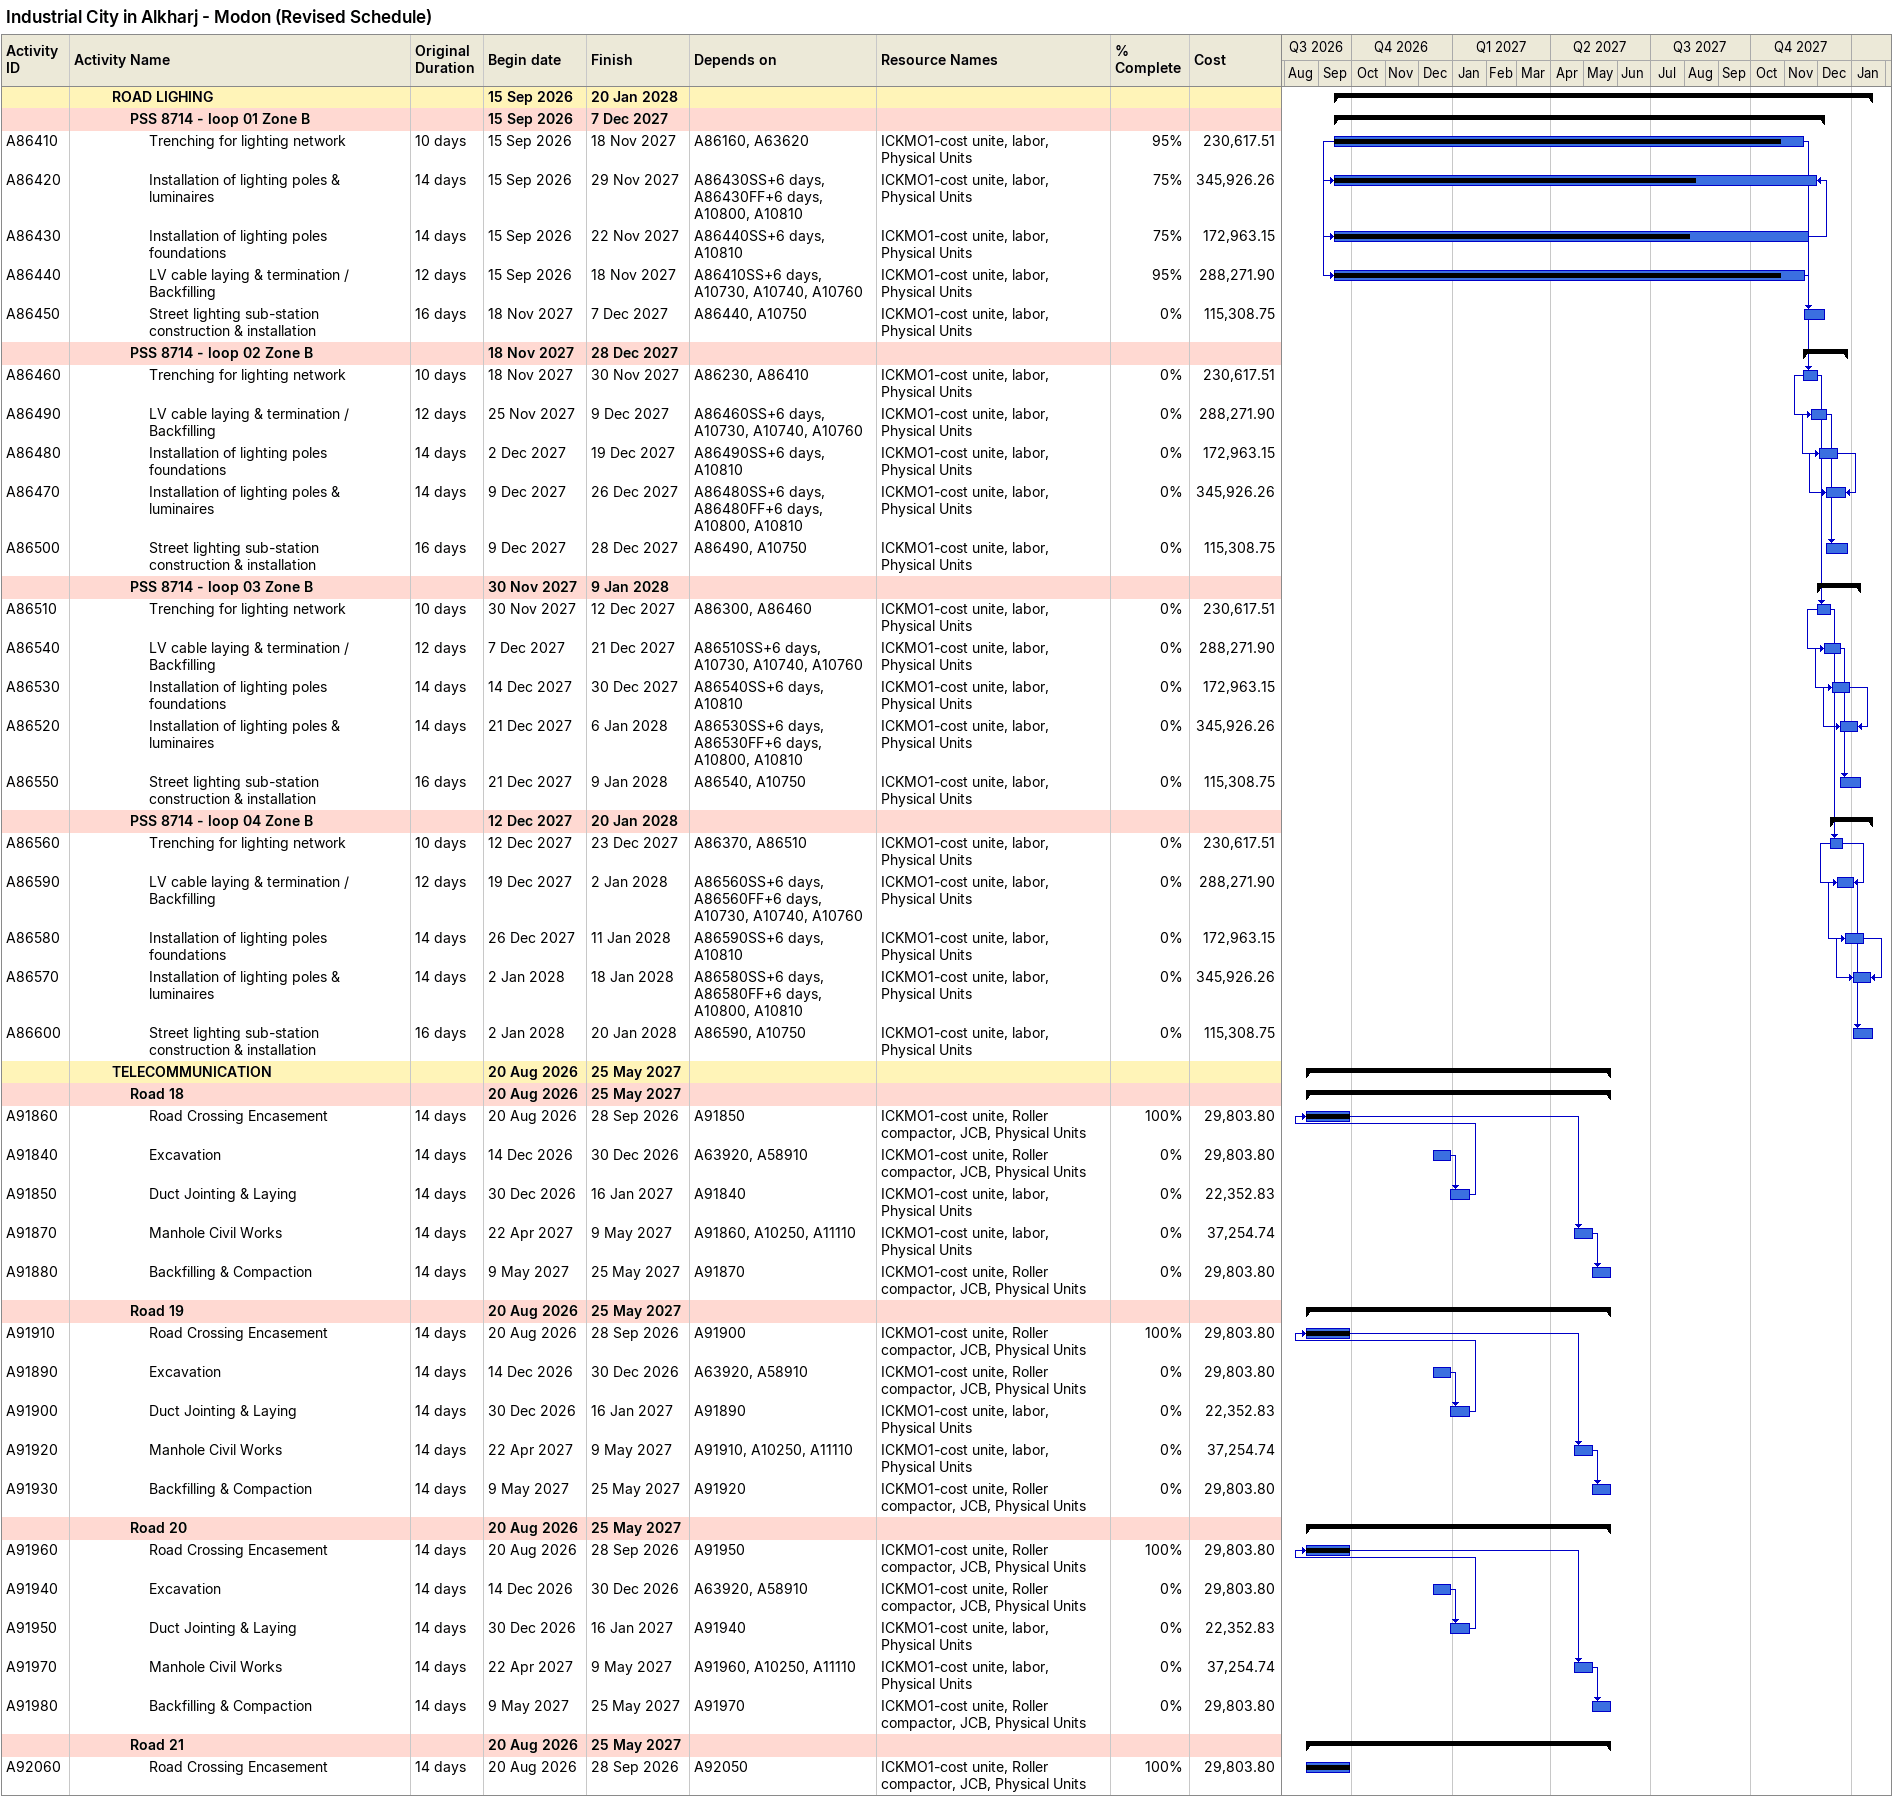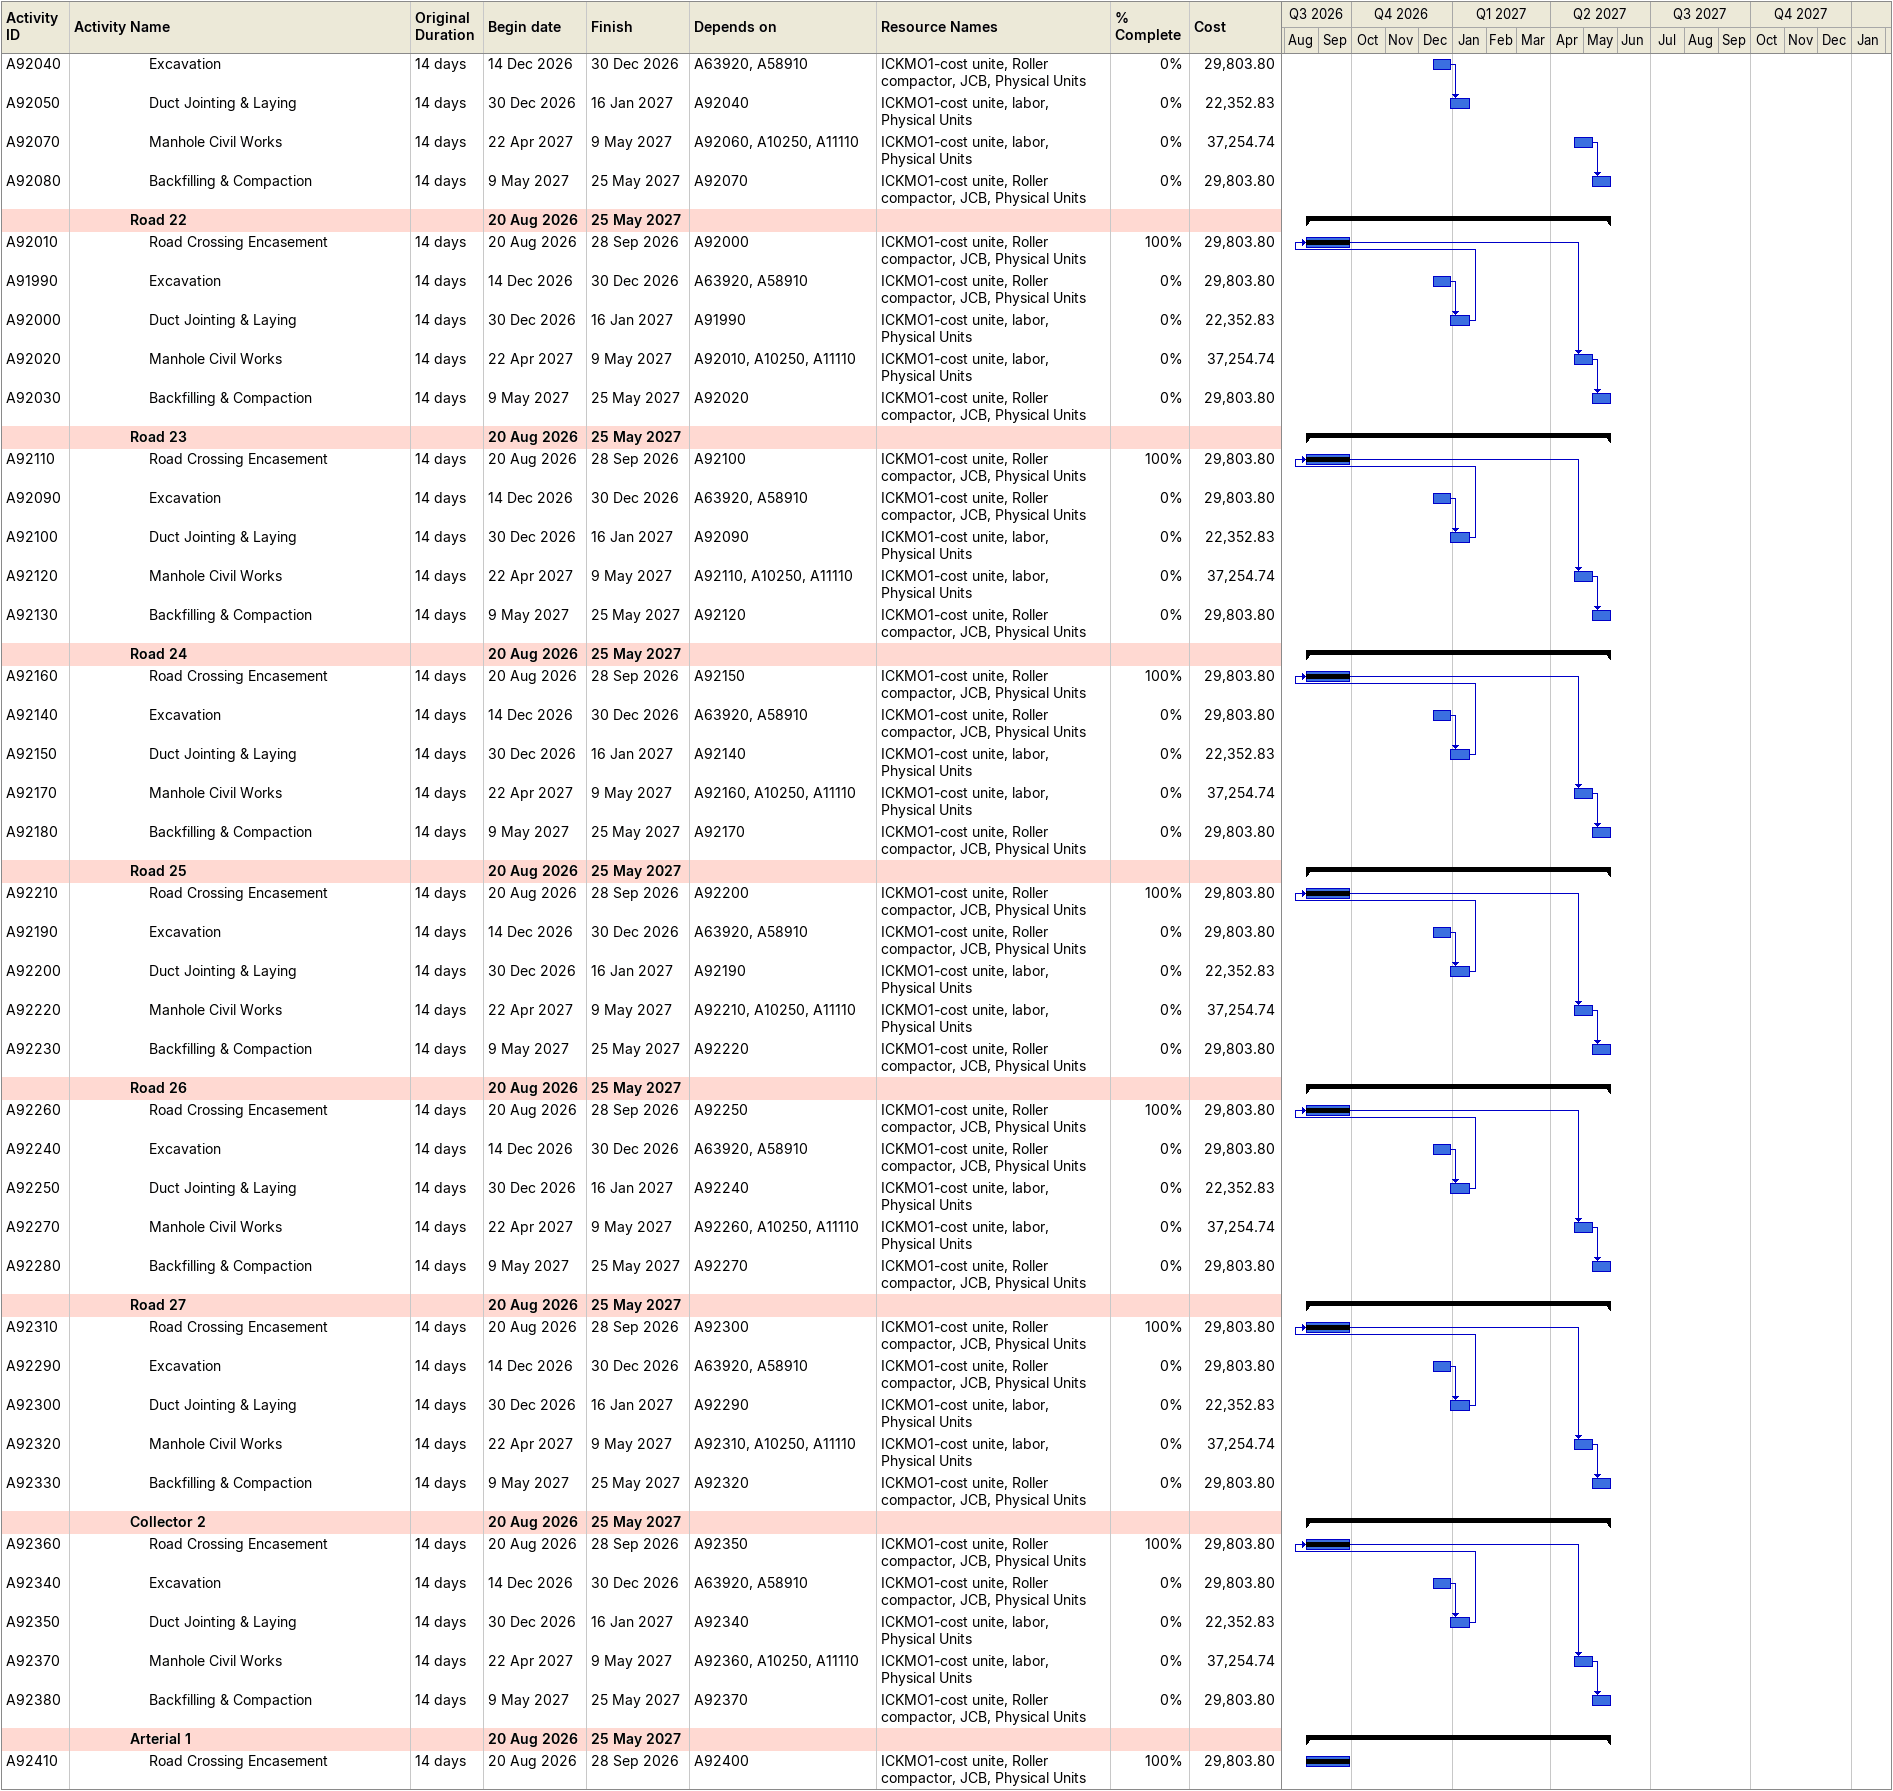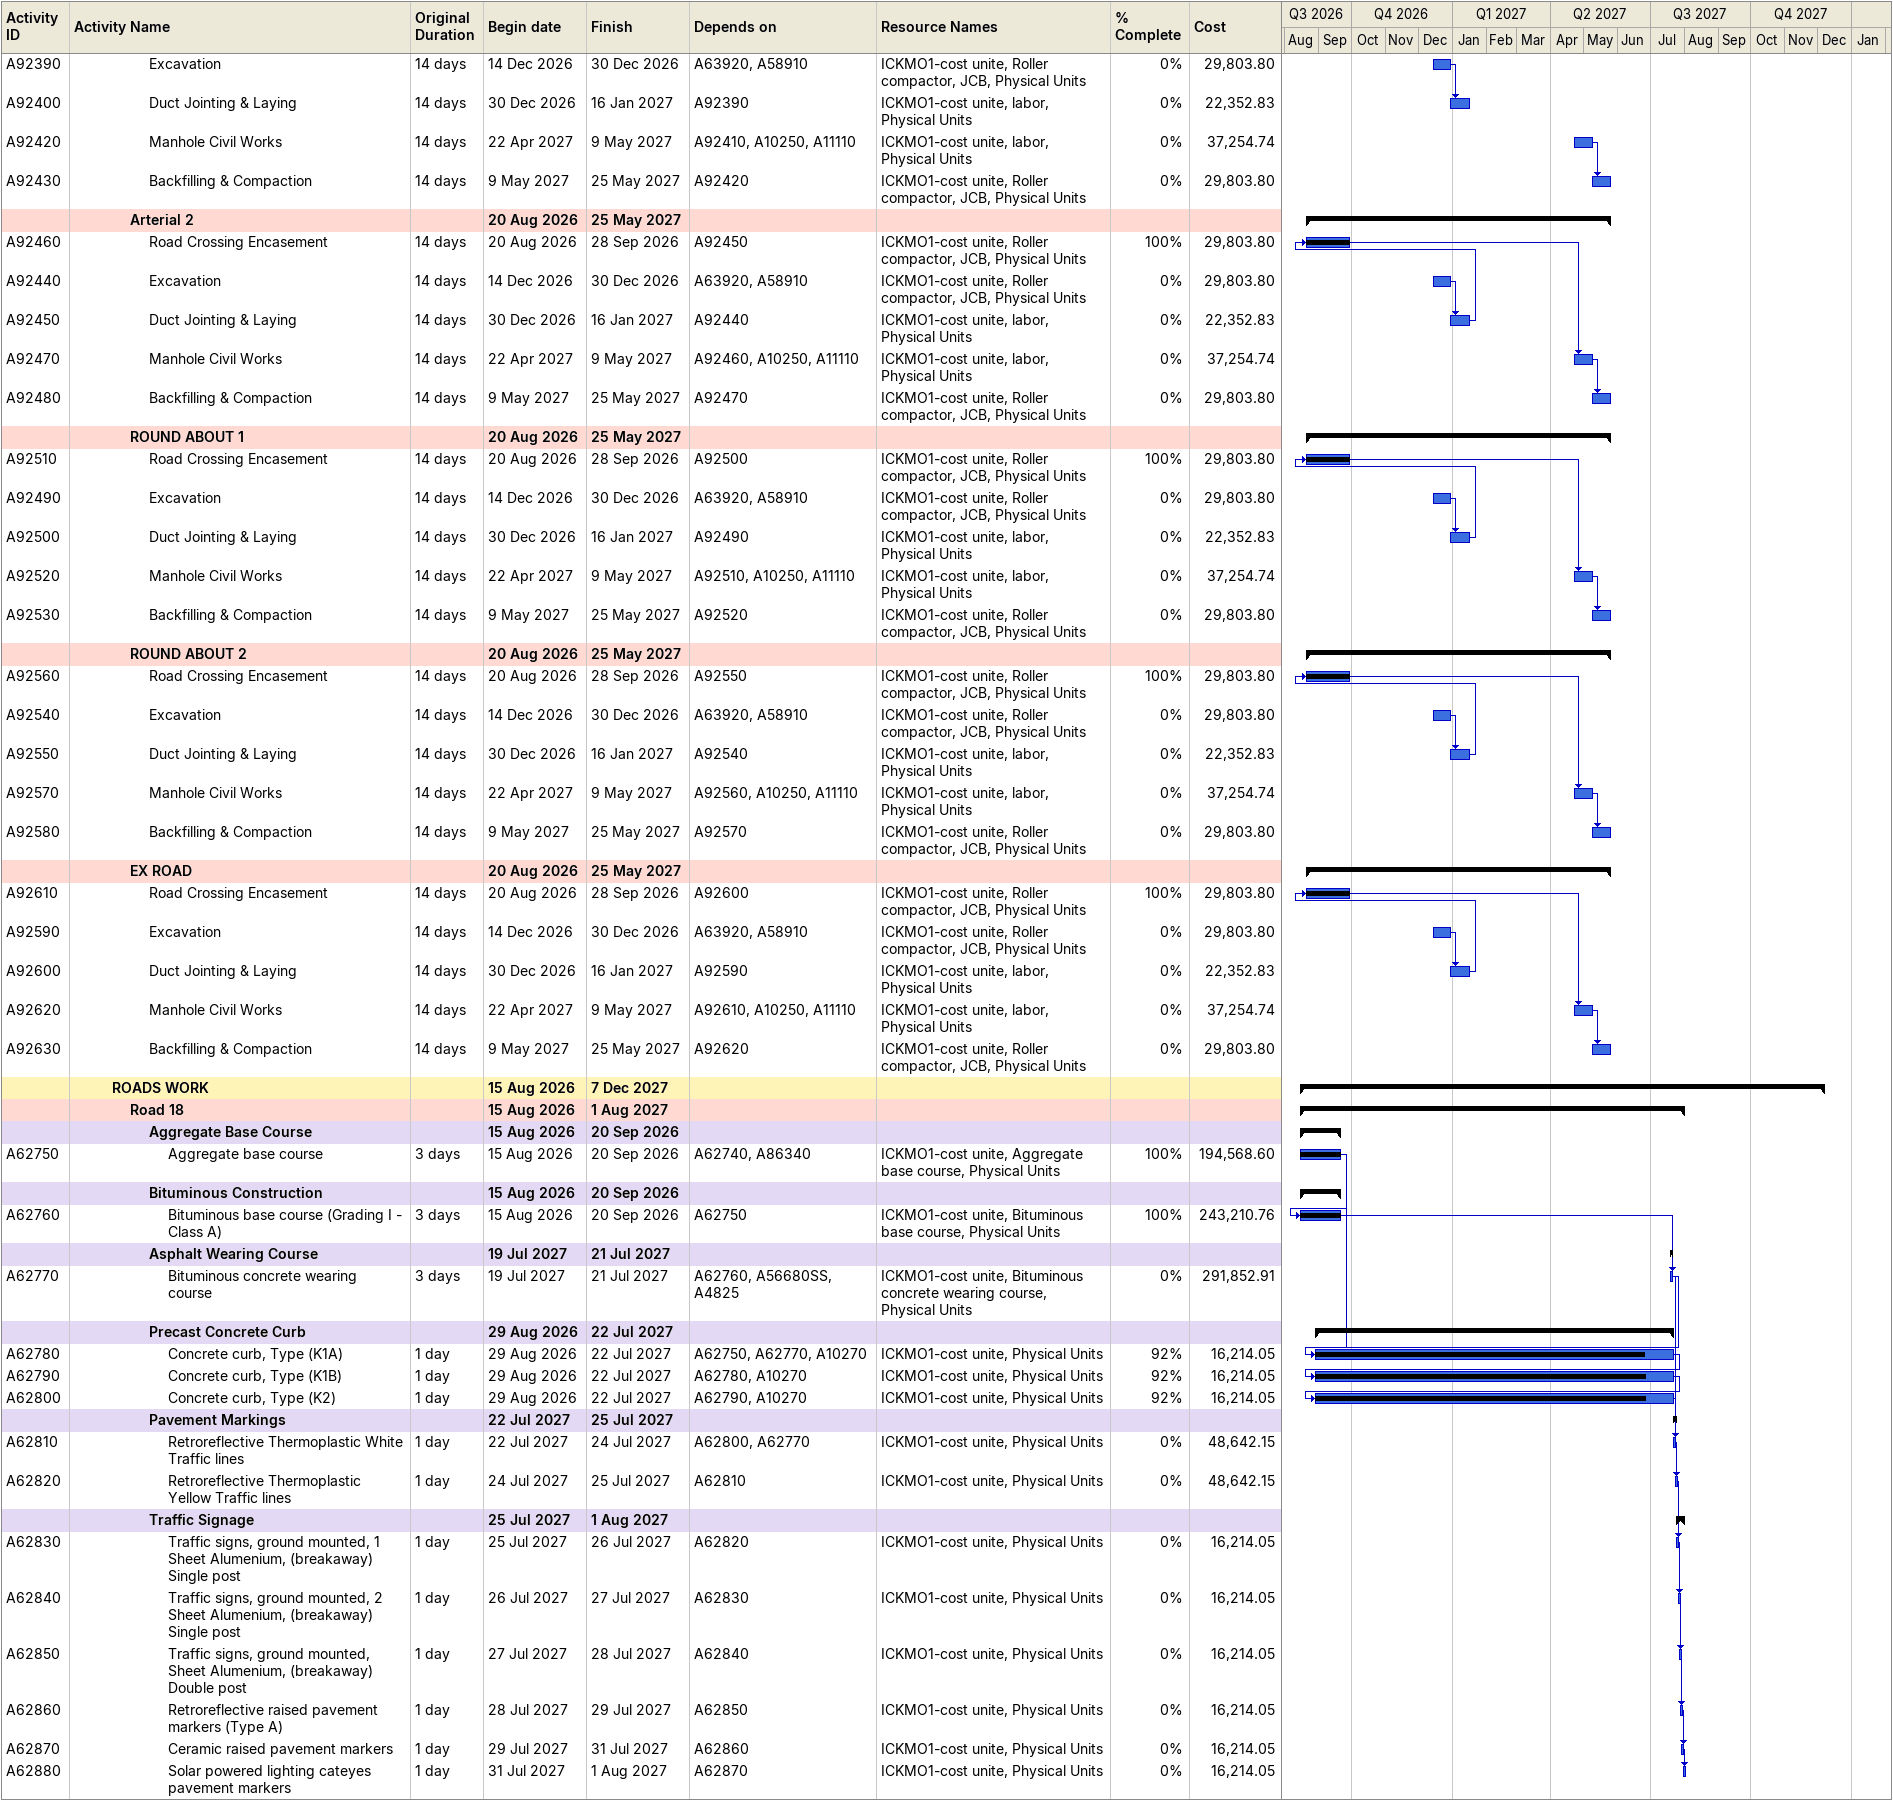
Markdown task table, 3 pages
Industrial City in Alkharj - Modon (Revised Schedule)

| ID | Level | Task | Original duration | Start | Finish | Predecessors | Resources | % complete | Cost |
|---|---|---|---|---|---|---|---|---|---|
|  | 3 | **ROAD LIGHING** |  | 2026-09-15 | 2028-01-20 |  |  |  |  |
|  | 4 | **PSS 8714 - loop 01 Zone B** |  | 2026-09-15 | 2027-12-07 |  |  |  |  |
| A86410 | 5 | Trenching for lighting network | 10d | 2026-09-15 | 2027-11-18 | A86160, A63620 | ICKMO1-cost unite, labor, Physical Units | 95 | 230617.51 |
| A86420 | 5 | Installation of lighting poles & luminaires | 14d | 2026-09-15 | 2027-11-29 | A86430SS+6d, A86430FF+6d, A10800, A10810 | ICKMO1-cost unite, labor, Physical Units | 75 | 345926.26 |
| A86430 | 5 | Installation of lighting poles foundations | 14d | 2026-09-15 | 2027-11-22 | A86440SS+6d, A10810 | ICKMO1-cost unite, labor, Physical Units | 75 | 172963.15 |
| A86440 | 5 | LV cable laying & termination / Backfilling | 12d | 2026-09-15 | 2027-11-18 | A86410SS+6d, A10730, A10740, A10760 | ICKMO1-cost unite, labor, Physical Units | 95 | 288271.90 |
| A86450 | 5 | Street lighting sub-station construction & installation | 16d | 2027-11-18 | 2027-12-07 | A86440, A10750 | ICKMO1-cost unite, labor, Physical Units | 0 | 115308.75 |
|  | 4 | **PSS 8714 - loop 02 Zone B** |  | 2027-11-18 | 2027-12-28 |  |  |  |  |
| A86460 | 5 | Trenching for lighting network | 10d | 2027-11-18 | 2027-11-30 | A86230, A86410 | ICKMO1-cost unite, labor, Physical Units | 0 | 230617.51 |
| A86490 | 5 | LV cable laying & termination / Backfilling | 12d | 2027-11-25 | 2027-12-09 | A86460SS+6d, A10730, A10740, A10760 | ICKMO1-cost unite, labor, Physical Units | 0 | 288271.90 |
| A86480 | 5 | Installation of lighting poles foundations | 14d | 2027-12-02 | 2027-12-19 | A86490SS+6d, A10810 | ICKMO1-cost unite, labor, Physical Units | 0 | 172963.15 |
| A86470 | 5 | Installation of lighting poles & luminaires | 14d | 2027-12-09 | 2027-12-26 | A86480SS+6d, A86480FF+6d, A10800, A10810 | ICKMO1-cost unite, labor, Physical Units | 0 | 345926.26 |
| A86500 | 5 | Street lighting sub-station construction & installation | 16d | 2027-12-09 | 2027-12-28 | A86490, A10750 | ICKMO1-cost unite, labor, Physical Units | 0 | 115308.75 |
|  | 4 | **PSS 8714 - loop 03 Zone B** |  | 2027-11-30 | 2028-01-09 |  |  |  |  |
| A86510 | 5 | Trenching for lighting network | 10d | 2027-11-30 | 2027-12-12 | A86300, A86460 | ICKMO1-cost unite, labor, Physical Units | 0 | 230617.51 |
| A86540 | 5 | LV cable laying & termination / Backfilling | 12d | 2027-12-07 | 2027-12-21 | A86510SS+6d, A10730, A10740, A10760 | ICKMO1-cost unite, labor, Physical Units | 0 | 288271.90 |
| A86530 | 5 | Installation of lighting poles foundations | 14d | 2027-12-14 | 2027-12-30 | A86540SS+6d, A10810 | ICKMO1-cost unite, labor, Physical Units | 0 | 172963.15 |
| A86520 | 5 | Installation of lighting poles & luminaires | 14d | 2027-12-21 | 2028-01-06 | A86530SS+6d, A86530FF+6d, A10800, A10810 | ICKMO1-cost unite, labor, Physical Units | 0 | 345926.26 |
| A86550 | 5 | Street lighting sub-station construction & installation | 16d | 2027-12-21 | 2028-01-09 | A86540, A10750 | ICKMO1-cost unite, labor, Physical Units | 0 | 115308.75 |
|  | 4 | **PSS 8714 - loop 04 Zone B** |  | 2027-12-12 | 2028-01-20 |  |  |  |  |
| A86560 | 5 | Trenching for lighting network | 10d | 2027-12-12 | 2027-12-23 | A86370, A86510 | ICKMO1-cost unite, labor, Physical Units | 0 | 230617.51 |
| A86590 | 5 | LV cable laying & termination / Backfilling | 12d | 2027-12-19 | 2028-01-02 | A86560SS+6d, A86560FF+6d, A10730, A10740, A10760 | ICKMO1-cost unite, labor, Physical Units | 0 | 288271.90 |
| A86580 | 5 | Installation of lighting poles foundations | 14d | 2027-12-26 | 2028-01-11 | A86590SS+6d, A10810 | ICKMO1-cost unite, labor, Physical Units | 0 | 172963.15 |
| A86570 | 5 | Installation of lighting poles & luminaires | 14d | 2028-01-02 | 2028-01-18 | A86580SS+6d, A86580FF+6d, A10800, A10810 | ICKMO1-cost unite, labor, Physical Units | 0 | 345926.26 |
| A86600 | 5 | Street lighting sub-station construction & installation | 16d | 2028-01-02 | 2028-01-20 | A86590, A10750 | ICKMO1-cost unite, labor, Physical Units | 0 | 115308.75 |
|  | 3 | **TELECOMMUNICATION** |  | 2026-08-20 | 2027-05-25 |  |  |  |  |
|  | 4 | **Road 18** |  | 2026-08-20 | 2027-05-25 |  |  |  |  |
| A91860 | 5 | Road Crossing Encasement | 14d | 2026-08-20 | 2026-09-28 | A91850 | ICKMO1-cost unite, Roller compactor, JCB, Physical Units | 100 | 29803.80 |
| A91840 | 5 | Excavation | 14d | 2026-12-14 | 2026-12-30 | A63920, A58910 | ICKMO1-cost unite, Roller compactor, JCB, Physical Units | 0 | 29803.80 |
| A91850 | 5 | Duct Jointing & Laying | 14d | 2026-12-30 | 2027-01-16 | A91840 | ICKMO1-cost unite, labor, Physical Units | 0 | 22352.83 |
| A91870 | 5 | Manhole Civil Works | 14d | 2027-04-22 | 2027-05-09 | A91860, A10250, A11110 | ICKMO1-cost unite, labor, Physical Units | 0 | 37254.74 |
| A91880 | 5 | Backfilling & Compaction | 14d | 2027-05-09 | 2027-05-25 | A91870 | ICKMO1-cost unite, Roller compactor, JCB, Physical Units | 0 | 29803.80 |
|  | 4 | **Road 19** |  | 2026-08-20 | 2027-05-25 |  |  |  |  |
| A91910 | 5 | Road Crossing Encasement | 14d | 2026-08-20 | 2026-09-28 | A91900 | ICKMO1-cost unite, Roller compactor, JCB, Physical Units | 100 | 29803.80 |
| A91890 | 5 | Excavation | 14d | 2026-12-14 | 2026-12-30 | A63920, A58910 | ICKMO1-cost unite, Roller compactor, JCB, Physical Units | 0 | 29803.80 |
| A91900 | 5 | Duct Jointing & Laying | 14d | 2026-12-30 | 2027-01-16 | A91890 | ICKMO1-cost unite, labor, Physical Units | 0 | 22352.83 |
| A91920 | 5 | Manhole Civil Works | 14d | 2027-04-22 | 2027-05-09 | A91910, A10250, A11110 | ICKMO1-cost unite, labor, Physical Units | 0 | 37254.74 |
| A91930 | 5 | Backfilling & Compaction | 14d | 2027-05-09 | 2027-05-25 | A91920 | ICKMO1-cost unite, Roller compactor, JCB, Physical Units | 0 | 29803.80 |
|  | 4 | **Road 20** |  | 2026-08-20 | 2027-05-25 |  |  |  |  |
| A91960 | 5 | Road Crossing Encasement | 14d | 2026-08-20 | 2026-09-28 | A91950 | ICKMO1-cost unite, Roller compactor, JCB, Physical Units | 100 | 29803.80 |
| A91940 | 5 | Excavation | 14d | 2026-12-14 | 2026-12-30 | A63920, A58910 | ICKMO1-cost unite, Roller compactor, JCB, Physical Units | 0 | 29803.80 |
| A91950 | 5 | Duct Jointing & Laying | 14d | 2026-12-30 | 2027-01-16 | A91940 | ICKMO1-cost unite, labor, Physical Units | 0 | 22352.83 |
| A91970 | 5 | Manhole Civil Works | 14d | 2027-04-22 | 2027-05-09 | A91960, A10250, A11110 | ICKMO1-cost unite, labor, Physical Units | 0 | 37254.74 |
| A91980 | 5 | Backfilling & Compaction | 14d | 2027-05-09 | 2027-05-25 | A91970 | ICKMO1-cost unite, Roller compactor, JCB, Physical Units | 0 | 29803.80 |
|  | 4 | **Road 21** |  | 2026-08-20 | 2027-05-25 |  |  |  |  |
| A92060 | 5 | Road Crossing Encasement | 14d | 2026-08-20 | 2026-09-28 | A92050 | ICKMO1-cost unite, Roller compactor, JCB, Physical Units | 100 | 29803.80 |
| A92040 | 5 | Excavation | 14d | 2026-12-14 | 2026-12-30 | A63920, A58910 | ICKMO1-cost unite, Roller compactor, JCB, Physical Units | 0 | 29803.80 |
| A92050 | 5 | Duct Jointing & Laying | 14d | 2026-12-30 | 2027-01-16 | A92040 | ICKMO1-cost unite, labor, Physical Units | 0 | 22352.83 |
| A92070 | 5 | Manhole Civil Works | 14d | 2027-04-22 | 2027-05-09 | A92060, A10250, A11110 | ICKMO1-cost unite, labor, Physical Units | 0 | 37254.74 |
| A92080 | 5 | Backfilling & Compaction | 14d | 2027-05-09 | 2027-05-25 | A92070 | ICKMO1-cost unite, Roller compactor, JCB, Physical Units | 0 | 29803.80 |
|  | 4 | **Road 22** |  | 2026-08-20 | 2027-05-25 |  |  |  |  |
| A92010 | 5 | Road Crossing Encasement | 14d | 2026-08-20 | 2026-09-28 | A92000 | ICKMO1-cost unite, Roller compactor, JCB, Physical Units | 100 | 29803.80 |
| A91990 | 5 | Excavation | 14d | 2026-12-14 | 2026-12-30 | A63920, A58910 | ICKMO1-cost unite, Roller compactor, JCB, Physical Units | 0 | 29803.80 |
| A92000 | 5 | Duct Jointing & Laying | 14d | 2026-12-30 | 2027-01-16 | A91990 | ICKMO1-cost unite, labor, Physical Units | 0 | 22352.83 |
| A92020 | 5 | Manhole Civil Works | 14d | 2027-04-22 | 2027-05-09 | A92010, A10250, A11110 | ICKMO1-cost unite, labor, Physical Units | 0 | 37254.74 |
| A92030 | 5 | Backfilling & Compaction | 14d | 2027-05-09 | 2027-05-25 | A92020 | ICKMO1-cost unite, Roller compactor, JCB, Physical Units | 0 | 29803.80 |
|  | 4 | **Road 23** |  | 2026-08-20 | 2027-05-25 |  |  |  |  |
| A92110 | 5 | Road Crossing Encasement | 14d | 2026-08-20 | 2026-09-28 | A92100 | ICKMO1-cost unite, Roller compactor, JCB, Physical Units | 100 | 29803.80 |
| A92090 | 5 | Excavation | 14d | 2026-12-14 | 2026-12-30 | A63920, A58910 | ICKMO1-cost unite, Roller compactor, JCB, Physical Units | 0 | 29803.80 |
| A92100 | 5 | Duct Jointing & Laying | 14d | 2026-12-30 | 2027-01-16 | A92090 | ICKMO1-cost unite, labor, Physical Units | 0 | 22352.83 |
| A92120 | 5 | Manhole Civil Works | 14d | 2027-04-22 | 2027-05-09 | A92110, A10250, A11110 | ICKMO1-cost unite, labor, Physical Units | 0 | 37254.74 |
| A92130 | 5 | Backfilling & Compaction | 14d | 2027-05-09 | 2027-05-25 | A92120 | ICKMO1-cost unite, Roller compactor, JCB, Physical Units | 0 | 29803.80 |
|  | 4 | **Road 24** |  | 2026-08-20 | 2027-05-25 |  |  |  |  |
| A92160 | 5 | Road Crossing Encasement | 14d | 2026-08-20 | 2026-09-28 | A92150 | ICKMO1-cost unite, Roller compactor, JCB, Physical Units | 100 | 29803.80 |
| A92140 | 5 | Excavation | 14d | 2026-12-14 | 2026-12-30 | A63920, A58910 | ICKMO1-cost unite, Roller compactor, JCB, Physical Units | 0 | 29803.80 |
| A92150 | 5 | Duct Jointing & Laying | 14d | 2026-12-30 | 2027-01-16 | A92140 | ICKMO1-cost unite, labor, Physical Units | 0 | 22352.83 |
| A92170 | 5 | Manhole Civil Works | 14d | 2027-04-22 | 2027-05-09 | A92160, A10250, A11110 | ICKMO1-cost unite, labor, Physical Units | 0 | 37254.74 |
| A92180 | 5 | Backfilling & Compaction | 14d | 2027-05-09 | 2027-05-25 | A92170 | ICKMO1-cost unite, Roller compactor, JCB, Physical Units | 0 | 29803.80 |
|  | 4 | **Road 25** |  | 2026-08-20 | 2027-05-25 |  |  |  |  |
| A92210 | 5 | Road Crossing Encasement | 14d | 2026-08-20 | 2026-09-28 | A92200 | ICKMO1-cost unite, Roller compactor, JCB, Physical Units | 100 | 29803.80 |
| A92190 | 5 | Excavation | 14d | 2026-12-14 | 2026-12-30 | A63920, A58910 | ICKMO1-cost unite, Roller compactor, JCB, Physical Units | 0 | 29803.80 |
| A92200 | 5 | Duct Jointing & Laying | 14d | 2026-12-30 | 2027-01-16 | A92190 | ICKMO1-cost unite, labor, Physical Units | 0 | 22352.83 |
| A92220 | 5 | Manhole Civil Works | 14d | 2027-04-22 | 2027-05-09 | A92210, A10250, A11110 | ICKMO1-cost unite, labor, Physical Units | 0 | 37254.74 |
| A92230 | 5 | Backfilling & Compaction | 14d | 2027-05-09 | 2027-05-25 | A92220 | ICKMO1-cost unite, Roller compactor, JCB, Physical Units | 0 | 29803.80 |
|  | 4 | **Road 26** |  | 2026-08-20 | 2027-05-25 |  |  |  |  |
| A92260 | 5 | Road Crossing Encasement | 14d | 2026-08-20 | 2026-09-28 | A92250 | ICKMO1-cost unite, Roller compactor, JCB, Physical Units | 100 | 29803.80 |
| A92240 | 5 | Excavation | 14d | 2026-12-14 | 2026-12-30 | A63920, A58910 | ICKMO1-cost unite, Roller compactor, JCB, Physical Units | 0 | 29803.80 |
| A92250 | 5 | Duct Jointing & Laying | 14d | 2026-12-30 | 2027-01-16 | A92240 | ICKMO1-cost unite, labor, Physical Units | 0 | 22352.83 |
| A92270 | 5 | Manhole Civil Works | 14d | 2027-04-22 | 2027-05-09 | A92260, A10250, A11110 | ICKMO1-cost unite, labor, Physical Units | 0 | 37254.74 |
| A92280 | 5 | Backfilling & Compaction | 14d | 2027-05-09 | 2027-05-25 | A92270 | ICKMO1-cost unite, Roller compactor, JCB, Physical Units | 0 | 29803.80 |
|  | 4 | **Road 27** |  | 2026-08-20 | 2027-05-25 |  |  |  |  |
| A92310 | 5 | Road Crossing Encasement | 14d | 2026-08-20 | 2026-09-28 | A92300 | ICKMO1-cost unite, Roller compactor, JCB, Physical Units | 100 | 29803.80 |
| A92290 | 5 | Excavation | 14d | 2026-12-14 | 2026-12-30 | A63920, A58910 | ICKMO1-cost unite, Roller compactor, JCB, Physical Units | 0 | 29803.80 |
| A92300 | 5 | Duct Jointing & Laying | 14d | 2026-12-30 | 2027-01-16 | A92290 | ICKMO1-cost unite, labor, Physical Units | 0 | 22352.83 |
| A92320 | 5 | Manhole Civil Works | 14d | 2027-04-22 | 2027-05-09 | A92310, A10250, A11110 | ICKMO1-cost unite, labor, Physical Units | 0 | 37254.74 |
| A92330 | 5 | Backfilling & Compaction | 14d | 2027-05-09 | 2027-05-25 | A92320 | ICKMO1-cost unite, Roller compactor, JCB, Physical Units | 0 | 29803.80 |
|  | 4 | **Collector 2** |  | 2026-08-20 | 2027-05-25 |  |  |  |  |
| A92360 | 5 | Road Crossing Encasement | 14d | 2026-08-20 | 2026-09-28 | A92350 | ICKMO1-cost unite, Roller compactor, JCB, Physical Units | 100 | 29803.80 |
| A92340 | 5 | Excavation | 14d | 2026-12-14 | 2026-12-30 | A63920, A58910 | ICKMO1-cost unite, Roller compactor, JCB, Physical Units | 0 | 29803.80 |
| A92350 | 5 | Duct Jointing & Laying | 14d | 2026-12-30 | 2027-01-16 | A92340 | ICKMO1-cost unite, labor, Physical Units | 0 | 22352.83 |
| A92370 | 5 | Manhole Civil Works | 14d | 2027-04-22 | 2027-05-09 | A92360, A10250, A11110 | ICKMO1-cost unite, labor, Physical Units | 0 | 37254.74 |
| A92380 | 5 | Backfilling & Compaction | 14d | 2027-05-09 | 2027-05-25 | A92370 | ICKMO1-cost unite, Roller compactor, JCB, Physical Units | 0 | 29803.80 |
|  | 4 | **Arterial 1** |  | 2026-08-20 | 2027-05-25 |  |  |  |  |
| A92410 | 5 | Road Crossing Encasement | 14d | 2026-08-20 | 2026-09-28 | A92400 | ICKMO1-cost unite, Roller compactor, JCB, Physical Units | 100 | 29803.80 |
| A92390 | 5 | Excavation | 14d | 2026-12-14 | 2026-12-30 | A63920, A58910 | ICKMO1-cost unite, Roller compactor, JCB, Physical Units | 0 | 29803.80 |
| A92400 | 5 | Duct Jointing & Laying | 14d | 2026-12-30 | 2027-01-16 | A92390 | ICKMO1-cost unite, labor, Physical Units | 0 | 22352.83 |
| A92420 | 5 | Manhole Civil Works | 14d | 2027-04-22 | 2027-05-09 | A92410, A10250, A11110 | ICKMO1-cost unite, labor, Physical Units | 0 | 37254.74 |
| A92430 | 5 | Backfilling & Compaction | 14d | 2027-05-09 | 2027-05-25 | A92420 | ICKMO1-cost unite, Roller compactor, JCB, Physical Units | 0 | 29803.80 |
|  | 4 | **Arterial 2** |  | 2026-08-20 | 2027-05-25 |  |  |  |  |
| A92460 | 5 | Road Crossing Encasement | 14d | 2026-08-20 | 2026-09-28 | A92450 | ICKMO1-cost unite, Roller compactor, JCB, Physical Units | 100 | 29803.80 |
| A92440 | 5 | Excavation | 14d | 2026-12-14 | 2026-12-30 | A63920, A58910 | ICKMO1-cost unite, Roller compactor, JCB, Physical Units | 0 | 29803.80 |
| A92450 | 5 | Duct Jointing & Laying | 14d | 2026-12-30 | 2027-01-16 | A92440 | ICKMO1-cost unite, labor, Physical Units | 0 | 22352.83 |
| A92470 | 5 | Manhole Civil Works | 14d | 2027-04-22 | 2027-05-09 | A92460, A10250, A11110 | ICKMO1-cost unite, labor, Physical Units | 0 | 37254.74 |
| A92480 | 5 | Backfilling & Compaction | 14d | 2027-05-09 | 2027-05-25 | A92470 | ICKMO1-cost unite, Roller compactor, JCB, Physical Units | 0 | 29803.80 |
|  | 4 | **ROUND ABOUT 1** |  | 2026-08-20 | 2027-05-25 |  |  |  |  |
| A92510 | 5 | Road Crossing Encasement | 14d | 2026-08-20 | 2026-09-28 | A92500 | ICKMO1-cost unite, Roller compactor, JCB, Physical Units | 100 | 29803.80 |
| A92490 | 5 | Excavation | 14d | 2026-12-14 | 2026-12-30 | A63920, A58910 | ICKMO1-cost unite, Roller compactor, JCB, Physical Units | 0 | 29803.80 |
| A92500 | 5 | Duct Jointing & Laying | 14d | 2026-12-30 | 2027-01-16 | A92490 | ICKMO1-cost unite, labor, Physical Units | 0 | 22352.83 |
| A92520 | 5 | Manhole Civil Works | 14d | 2027-04-22 | 2027-05-09 | A92510, A10250, A11110 | ICKMO1-cost unite, labor, Physical Units | 0 | 37254.74 |
| A92530 | 5 | Backfilling & Compaction | 14d | 2027-05-09 | 2027-05-25 | A92520 | ICKMO1-cost unite, Roller compactor, JCB, Physical Units | 0 | 29803.80 |
|  | 4 | **ROUND ABOUT 2** |  | 2026-08-20 | 2027-05-25 |  |  |  |  |
| A92560 | 5 | Road Crossing Encasement | 14d | 2026-08-20 | 2026-09-28 | A92550 | ICKMO1-cost unite, Roller compactor, JCB, Physical Units | 100 | 29803.80 |
| A92540 | 5 | Excavation | 14d | 2026-12-14 | 2026-12-30 | A63920, A58910 | ICKMO1-cost unite, Roller compactor, JCB, Physical Units | 0 | 29803.80 |
| A92550 | 5 | Duct Jointing & Laying | 14d | 2026-12-30 | 2027-01-16 | A92540 | ICKMO1-cost unite, labor, Physical Units | 0 | 22352.83 |
| A92570 | 5 | Manhole Civil Works | 14d | 2027-04-22 | 2027-05-09 | A92560, A10250, A11110 | ICKMO1-cost unite, labor, Physical Units | 0 | 37254.74 |
| A92580 | 5 | Backfilling & Compaction | 14d | 2027-05-09 | 2027-05-25 | A92570 | ICKMO1-cost unite, Roller compactor, JCB, Physical Units | 0 | 29803.80 |
|  | 4 | **EX ROAD** |  | 2026-08-20 | 2027-05-25 |  |  |  |  |
| A92610 | 5 | Road Crossing Encasement | 14d | 2026-08-20 | 2026-09-28 | A92600 | ICKMO1-cost unite, Roller compactor, JCB, Physical Units | 100 | 29803.80 |
| A92590 | 5 | Excavation | 14d | 2026-12-14 | 2026-12-30 | A63920, A58910 | ICKMO1-cost unite, Roller compactor, JCB, Physical Units | 0 | 29803.80 |
| A92600 | 5 | Duct Jointing & Laying | 14d | 2026-12-30 | 2027-01-16 | A92590 | ICKMO1-cost unite, labor, Physical Units | 0 | 22352.83 |
| A92620 | 5 | Manhole Civil Works | 14d | 2027-04-22 | 2027-05-09 | A92610, A10250, A11110 | ICKMO1-cost unite, labor, Physical Units | 0 | 37254.74 |
| A92630 | 5 | Backfilling & Compaction | 14d | 2027-05-09 | 2027-05-25 | A92620 | ICKMO1-cost unite, Roller compactor, JCB, Physical Units | 0 | 29803.80 |
|  | 3 | **ROADS WORK** |  | 2026-08-15 | 2027-12-07 |  |  |  |  |
|  | 4 | **Road 18** |  | 2026-08-15 | 2027-08-01 |  |  |  |  |
|  | 5 | **Aggregate Base Course** |  | 2026-08-15 | 2026-09-20 |  |  |  |  |
| A62750 | 6 | Aggregate base course | 3d | 2026-08-15 | 2026-09-20 | A62740, A86340 | ICKMO1-cost unite, Aggregate base course, Physical Units | 100 | 194568.60 |
|  | 5 | **Bituminous Construction** |  | 2026-08-15 | 2026-09-20 |  |  |  |  |
| A62760 | 6 | Bituminous base course (Grading I - Class A) | 3d | 2026-08-15 | 2026-09-20 | A62750 | ICKMO1-cost unite, Bituminous base course, Physical Units | 100 | 243210.76 |
|  | 5 | **Asphalt Wearing Course** |  | 2027-07-19 | 2027-07-21 |  |  |  |  |
| A62770 | 6 | Bituminous concrete wearing course | 3d | 2027-07-19 | 2027-07-21 | A62760, A56680SS, A4825 | ICKMO1-cost unite, Bituminous concrete wearing course, Physical Units | 0 | 291852.91 |
|  | 5 | **Precast Concrete Curb** |  | 2026-08-29 | 2027-07-22 |  |  |  |  |
| A62780 | 6 | Concrete curb, Type (K1A) | 1d | 2026-08-29 | 2027-07-22 | A62750, A62770, A10270 | ICKMO1-cost unite, Physical Units | 92 | 16214.05 |
| A62790 | 6 | Concrete curb, Type (K1B) | 1d | 2026-08-29 | 2027-07-22 | A62780, A10270 | ICKMO1-cost unite, Physical Units | 92 | 16214.05 |
| A62800 | 6 | Concrete curb, Type (K2) | 1d | 2026-08-29 | 2027-07-22 | A62790, A10270 | ICKMO1-cost unite, Physical Units | 92 | 16214.05 |
|  | 5 | **Pavement Markings** |  | 2027-07-22 | 2027-07-25 |  |  |  |  |
| A62810 | 6 | Retroreflective Thermoplastic White Traffic lines | 1d | 2027-07-22 | 2027-07-24 | A62800, A62770 | ICKMO1-cost unite, Physical Units | 0 | 48642.15 |
| A62820 | 6 | Retroreflective Thermoplastic Yellow Traffic lines | 1d | 2027-07-24 | 2027-07-25 | A62810 | ICKMO1-cost unite, Physical Units | 0 | 48642.15 |
|  | 5 | **Traffic Signage** |  | 2027-07-25 | 2027-08-01 |  |  |  |  |
| A62830 | 6 | Traffic signs, ground mounted, 1 Sheet Alumenium, (breakaway) Single post | 1d | 2027-07-25 | 2027-07-26 | A62820 | ICKMO1-cost unite, Physical Units | 0 | 16214.05 |
| A62840 | 6 | Traffic signs, ground mounted, 2 Sheet Alumenium, (breakaway) Single post | 1d | 2027-07-26 | 2027-07-27 | A62830 | ICKMO1-cost unite, Physical Units | 0 | 16214.05 |
| A62850 | 6 | Traffic signs, ground mounted, Sheet Alumenium, (breakaway) Double post | 1d | 2027-07-27 | 2027-07-28 | A62840 | ICKMO1-cost unite, Physical Units | 0 | 16214.05 |
| A62860 | 6 | Retroreflective raised pavement markers (Type A) | 1d | 2027-07-28 | 2027-07-29 | A62850 | ICKMO1-cost unite, Physical Units | 0 | 16214.05 |
| A62870 | 6 | Ceramic raised pavement markers | 1d | 2027-07-29 | 2027-07-31 | A62860 | ICKMO1-cost unite, Physical Units | 0 | 16214.05 |
| A62880 | 6 | Solar powered lighting cateyes pavement markers | 1d | 2027-07-31 | 2027-08-01 | A62870 | ICKMO1-cost unite, Physical Units | 0 | 16214.05 |
